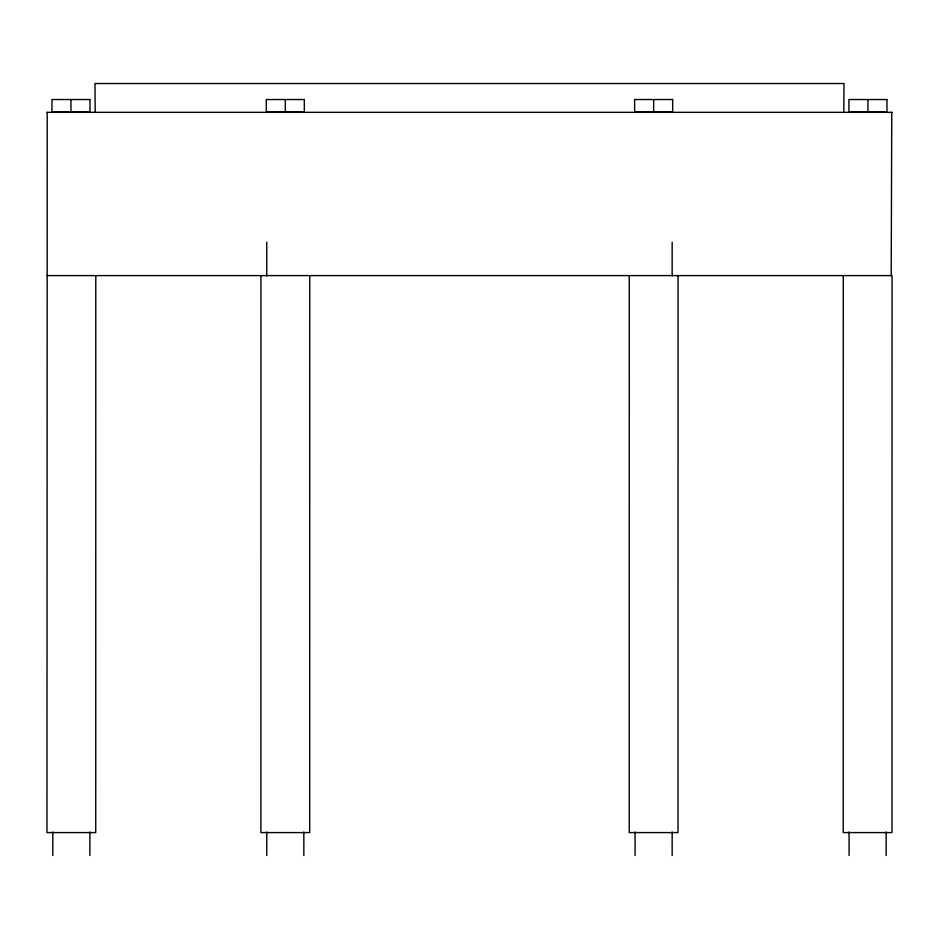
<?xml version="1.0" encoding="UTF-8"?>
<svg xmlns="http://www.w3.org/2000/svg" width="939" height="939" viewBox="0 0 939 939"><rect width="100%" height="100%" fill="white"/><g stroke="black" fill="none" stroke-linecap="round" stroke-linejoin="round"><path stroke-width="1.41" d="M47.232 112.34L46.962 832.588L95.743 832.588L95.79 275.597M260.948 275.597L260.901 832.588L309.694 832.588L309.741 275.597M629.271 275.597L629.224 832.588L678.017 832.588L678.052 275.597M843.269 275.597L843.222 832.588L892.003 832.588L892.05 275.597L46.95 275.597M891.205 275.597L891.757 112.34M843.774 112.34L844.02 83.536L94.968 83.536L95.215 112.34M46.95 112.34L892.038 112.34M886.146 831.989L886.146 855.464M867.941 99.534L867.941 111.729M849.079 831.989L849.079 855.464M672.16 242.203L672.16 275.949M672.16 831.989L672.16 855.464M653.65 99.534L653.65 111.729M635.081 831.989L635.081 855.464M303.837 831.989L303.837 855.464M285.327 99.534L285.327 111.729M266.758 242.203L266.758 275.949M266.758 831.989L266.758 855.464M89.886 831.989L89.886 855.464M70.953 99.534L70.953 111.729M52.807 831.989L52.807 855.464M89.968 99.534L51.95 99.534L51.95 111.729L89.968 111.729L89.968 99.534M304.33 99.534L266.312 99.534L266.312 111.729L304.33 111.729L304.33 99.534M672.653 99.534L634.635 99.534L634.635 111.729L672.653 111.729L672.653 99.534M886.944 99.534L848.926 99.534L848.926 111.729L886.944 111.729L886.944 99.534"/></g></svg>
